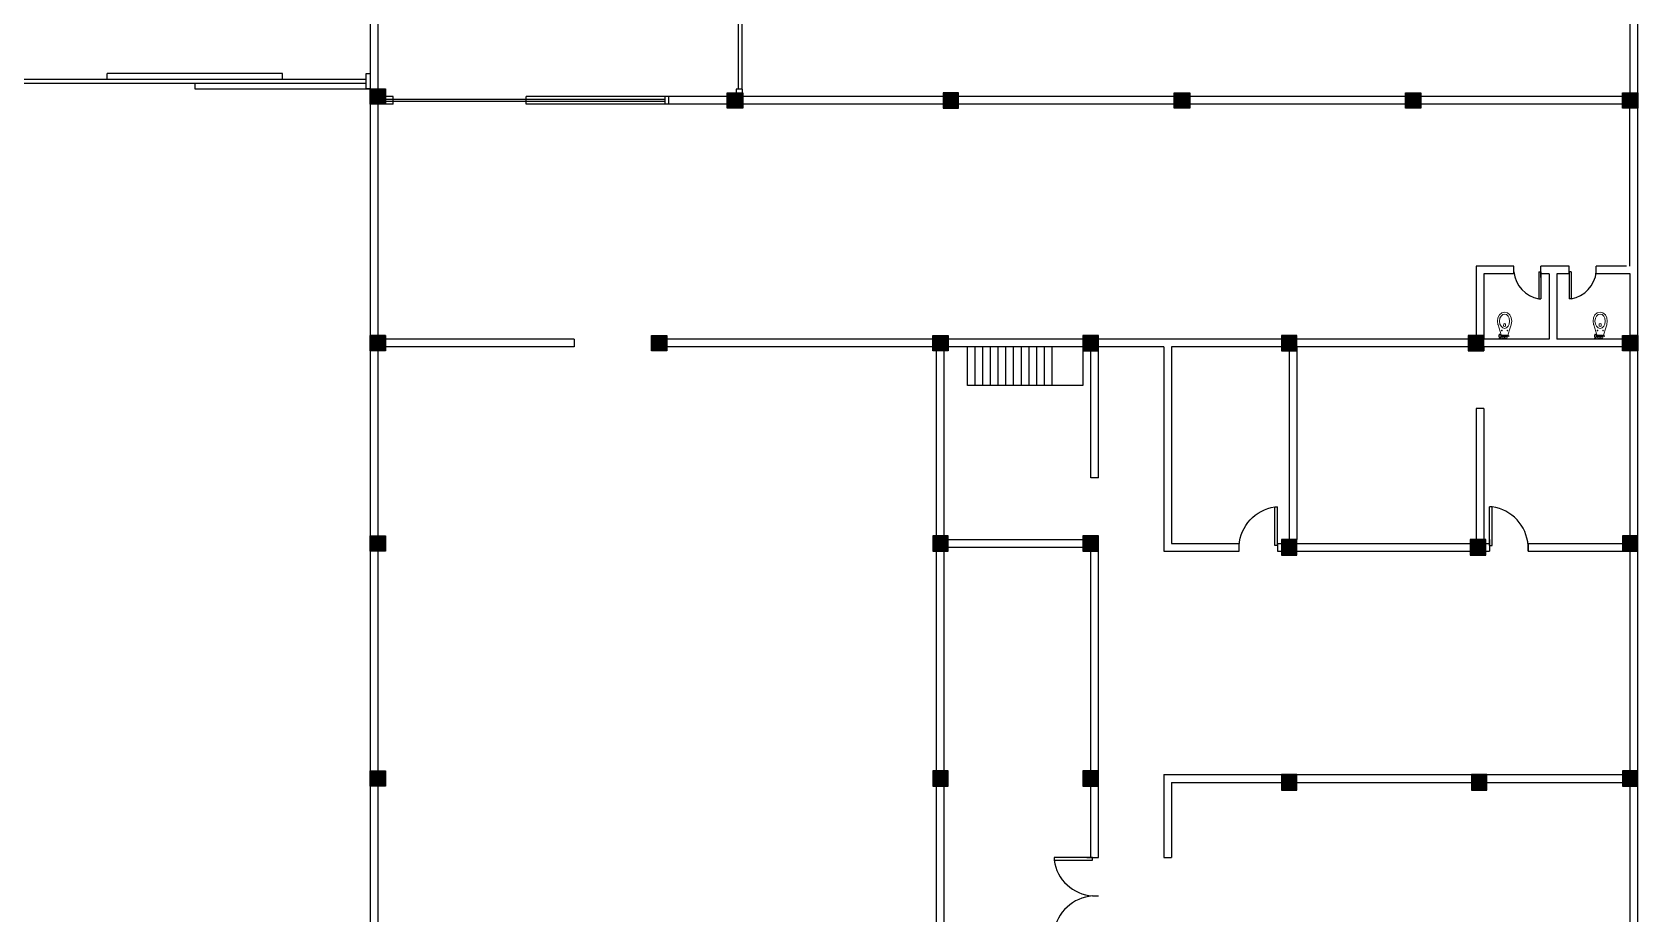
# Model space of a CAD drawing. Header units: inches. Extents: x 690793850 to 3471233902, y 1044954437 to 2780428972.
# Drawn here: x 1735599713 to 1735641383, y 1044989192 to 1045012080 of the extents above; entities that cross this region are included whole.
import ezdxf

# ---------------------------------------------------------------- set-up
doc = ezdxf.new("R2010")
doc.units = ezdxf.units.IN
doc.header["$MEASUREMENT"] = 0
for name, color, linetype in [('Doors', 140, 'Continuous'), ('Ladders', 10, 'Continuous'), ('PDF2_Geometry', 7, 'Continuous'), ('Poste', 2, 'Continuous'), ('Walls', 7, 'Continuous')]:
    doc.layers.add(name, color=color, linetype=linetype)

# ---------------------------------------------------------------- blocks, each defined once
blk = doc.blocks.new('poste')
for p, q in [((1735358586.536575, 1045014423.977711), (1735358986.536575, 1045014423.977711)), ((1735358586.536575, 1045014023.977711), (1735358586.536575, 1045014423.977711)), ((1735358986.536575, 1045014023.977711), (1735358586.536575, 1045014023.977711)), ((1735358986.536575, 1045014423.977711), (1735358986.536575, 1045014023.977711))]:
    blk.add_line(p, q)
blk = doc.blocks.new('door')
for p, q in [((1735637533.840537, 1044998757.380238), (1735637533.840537, 1044999757.380238)), ((1735637603.840537, 1044999757.380238), (1735637533.840537, 1044999757.380238)), ((1735637603.840537, 1044998757.380238), (1735637603.840537, 1044999757.380238)), ((1735637533.840537, 1044998757.380238), (1735637603.840537, 1044998757.380237)), ((1735638533.840537, 1044998607.380238), (1735638533.840536, 1044998757.380238))]:
    blk.add_line(p, q)
blk.add_arc((1735637450.560967, 1044998682.380238), 1085.872749, 3.9605076873, 81.885142714)

msp = doc.modelspace()

# ---------------------------------------------------------------- hatches: boundary and pattern name
at = {"layer": 'Poste', "true_color": 0xf1eb1f}
h = msp.add_hatch(color=2, dxfattribs=at)
h.dxf.hatch_style = 1
h.paths.add_polyline_path([(1735608483, 1045010207), (1735608883, 1045010207), (1735608883, 1045010607), (1735608483, 1045010607)])
h = msp.add_hatch(color=2, dxfattribs=at)
h.dxf.hatch_style = 1
h.paths.add_polyline_path([(1735617751, 1045010107), (1735618151, 1045010107), (1735618151, 1045010507), (1735617751, 1045010507)])
h = msp.add_hatch(color=2, dxfattribs=at)
h.dxf.hatch_style = 1
h.paths.add_polyline_path([(1735623751, 1045010507), (1735623351, 1045010507), (1735623351, 1045010107), (1735623751, 1045010107)])
h = msp.add_hatch(color=2, dxfattribs=at)
h.dxf.hatch_style = 1
h.paths.add_polyline_path([(1735629351, 1045010107), (1735629751, 1045010107), (1735629751, 1045010507), (1735629351, 1045010507)])
h = msp.add_hatch(color=2, dxfattribs=at)
h.dxf.hatch_style = 1
h.paths.add_polyline_path([(1735635351, 1045010107), (1735635751, 1045010107), (1735635751, 1045010507), (1735635351, 1045010507)])
h = msp.add_hatch(color=2, dxfattribs=at)
h.dxf.hatch_style = 1
h.paths.add_polyline_path([(1735640983, 1045010107), (1735641383, 1045010107), (1735641383, 1045010507), (1735640983, 1045010507)])
h = msp.add_hatch(color=2, dxfattribs=at)
h.dxf.hatch_style = 1
h.paths.add_polyline_path([(1735608483, 1045003807), (1735608883, 1045003807), (1735608883, 1045004207), (1735608483, 1045004207)])
h = msp.add_hatch(color=2, dxfattribs=at)
h.dxf.hatch_style = 1
h.paths.add_polyline_path([(1735615783, 1045003807), (1735616183, 1045003807), (1735616183, 1045004207), (1735615783, 1045004207)])
h = msp.add_hatch(color=2, dxfattribs=at)
h.dxf.hatch_style = 1
h.paths.add_polyline_path([(1735623083, 1045003807), (1735623483, 1045003807), (1735623483, 1045004207), (1735623083, 1045004207)])
h = msp.add_hatch(color=2, dxfattribs=at)
h.dxf.hatch_style = 1
h.paths.add_polyline_path([(1735627383, 1045004207), (1735626983, 1045004207), (1735626983, 1045003807), (1735627383, 1045003807)])
h = msp.add_hatch(color=2, dxfattribs=at)
h.dxf.hatch_style = 1
h.paths.add_polyline_path([(1735632533, 1045004207), (1735632133, 1045004207), (1735632133, 1045003807), (1735632533, 1045003807)])
h = msp.add_hatch(color=2, dxfattribs=at)
h.dxf.hatch_style = 1
h.paths.add_polyline_path([(1735637383, 1045004207), (1735636983, 1045004207), (1735636983, 1045003807), (1735637383, 1045003807)])
h = msp.add_hatch(color=2, dxfattribs=at)
h.dxf.hatch_style = 1
h.paths.add_polyline_path([(1735640983, 1045003807), (1735641383, 1045003807), (1735641383, 1045004207), (1735640983, 1045004207)])
h = msp.add_hatch(color=2, dxfattribs=at)
h.dxf.hatch_style = 1
h.paths.add_polyline_path([(1735608483, 1044998607), (1735608883, 1044998607), (1735608883, 1044999007), (1735608483, 1044999007)])
h = msp.add_hatch(color=2, dxfattribs=at)
h.dxf.hatch_style = 1
h.paths.add_polyline_path([(1735623483, 1044999007), (1735623083, 1044999007), (1735623083, 1044998607), (1735623483, 1044998607)])
h = msp.add_hatch(color=2, dxfattribs=at)
h.dxf.hatch_style = 1
h.paths.add_polyline_path([(1735627383, 1044999007), (1735626983, 1044999007), (1735626983, 1044998607), (1735627383, 1044998607)])
h = msp.add_hatch(color=2, dxfattribs=at)
h.dxf.hatch_style = 1
h.paths.add_polyline_path([(1735632533, 1044998907), (1735632133, 1044998907), (1735632133, 1044998507), (1735632533, 1044998507)])
h = msp.add_hatch(color=2, dxfattribs=at)
h.dxf.hatch_style = 1
h.paths.add_polyline_path([(1735637434, 1044998907), (1735637034, 1044998907), (1735637034, 1044998507), (1735637434, 1044998507)])
h = msp.add_hatch(color=2, dxfattribs=at)
h.dxf.hatch_style = 1
h.paths.add_polyline_path([(1735641383, 1044999007), (1735640983, 1044999007), (1735640983, 1044998607), (1735641383, 1044998607)])
h = msp.add_hatch(color=2, dxfattribs=at)
h.dxf.hatch_style = 1
h.paths.add_polyline_path([(1735608483, 1044992507), (1735608883, 1044992507), (1735608883, 1044992907), (1735608483, 1044992907)])
h = msp.add_hatch(color=2, dxfattribs=at)
h.dxf.hatch_style = 1
h.paths.add_polyline_path([(1735623483, 1044992907), (1735623083, 1044992907), (1735623083, 1044992507), (1735623483, 1044992507)])
h = msp.add_hatch(color=2, dxfattribs=at)
h.dxf.hatch_style = 1
h.paths.add_polyline_path([(1735627383, 1044992907), (1735626983, 1044992907), (1735626983, 1044992507), (1735627383, 1044992507)])
h = msp.add_hatch(color=2, dxfattribs=at)
h.dxf.hatch_style = 1
h.paths.add_polyline_path([(1735632533, 1044992807), (1735632133, 1044992807), (1735632133, 1044992407), (1735632533, 1044992407)])
h = msp.add_hatch(color=2, dxfattribs=at)
h.dxf.hatch_style = 1
h.paths.add_polyline_path([(1735637467, 1044992807), (1735637067, 1044992807), (1735637067, 1044992407), (1735637467, 1044992407)])
h = msp.add_hatch(color=2, dxfattribs=at)
h.dxf.hatch_style = 1
h.paths.add_polyline_path([(1735641383, 1044992907), (1735640983, 1044992907), (1735640983, 1044992507), (1735641383, 1044992507)])

# ---------------------------------------------------------------- linework, layer by layer
at = {"layer": 'Doors'}
for p, q in [((1735618033, 1045016207), (1735618033, 1045010603)), ((1735618133, 1045016207), (1735618133, 1045010603)), ((1735599383, 1045010857), (1735608383, 1045010857)), ((1735599383, 1045010757), (1735608383, 1045010757)), ((1735606208, 1045011007), (1735601658, 1045011007)), ((1735601658, 1045010857), (1735601658, 1045011007)), ((1735603933, 1045010757), (1735603933, 1045010607)), ((1735606208, 1045010857), (1735606208, 1045011007)), ((1735608383, 1045010607), (1735608383, 1045011007)), ((1735608383, 1045011007), (1735608483, 1045011007)), ((1735603933, 1045010607), (1735608483, 1045010607)), ((1735608483, 1045010607), (1735608383, 1045010607)), ((1735609083, 1045010407), (1735608883, 1045010407)), ((1735616133, 1045010332), (1735608883, 1045010332)), ((1735616133, 1045010282), (1735608883, 1045010282)), ((1735609083, 1045010207), (1735609083, 1045010407)), ((1735617751, 1045010407), (1735612533, 1045010407)), ((1735612533, 1045010207), (1735612533, 1045010407)), ((1735616233, 1045010407), (1735616133, 1045010407)), ((1735616133, 1045010407), (1735616133, 1045010207)), ((1735616233, 1045010207), (1735616233, 1045010407)), ((1735618151, 1045010603), (1735617982, 1045010603)), ((1735617982, 1045010603), (1735617982, 1045010507)), ((1735618151, 1045010507), (1735618151, 1045010603)), ((1735609083, 1045010207), (1735608883, 1045010207)), ((1735617751, 1045010207), (1735612533, 1045010207)), ((1735638812, 1045005857), (1735638812, 1045005157)), ((1735638812, 1045005857), (1735638862, 1045005857)), ((1735638862, 1045005857), (1735638862, 1045005157)), ((1735639603, 1045005857), (1735639603, 1045005157)), ((1735639653, 1045005857), (1735639603, 1045005857)), ((1735639653, 1045005857), (1735639653, 1045005157)), ((1735638812, 1045005157), (1735638862, 1045005157)), ((1735639653, 1045005157), (1735639603, 1045005157)), ((1735627233, 1044990657), (1735626233, 1044990657)), ((1735626233, 1044990657), (1735626233, 1044990587)), ((1735626233, 1044990587), (1735627233, 1044990587)), ((1735627233, 1044990587), (1735627233, 1044990657)), ((1735627233, 1044989657), (1735627383, 1044989657))]:
    msp.add_line(p, q, dxfattribs=at)
for centre, radius, start, end in [((1735638952, 1045005939), 794, 185.9104, 259.8475), ((1735639513, 1045005939), 794, 280.1526, 354.0896), ((1735627308, 1044990741), 1086, 188.1149, 266.0395), ((1735627308, 1044988574), 1086, 93.9605, 171.8851), ((1735627308, 1044988574), 1086, 86.03949223002924, 86.03949233032085)]:
    msp.add_arc(centre, radius, start, end, dxfattribs=at)
at = {"layer": 'Ladders'}
for p, q in [((1735623983, 1045002907), (1735623983, 1045003907)), ((1735624183, 1045002907), (1735624183, 1045003907)), ((1735624383, 1045002907), (1735624383, 1045003907)), ((1735624583, 1045002907), (1735624583, 1045003907)), ((1735624783, 1045002907), (1735624783, 1045003907)), ((1735624983, 1045002907), (1735624983, 1045003907)), ((1735625183, 1045002907), (1735625183, 1045003907)), ((1735625383, 1045002907), (1735625383, 1045003907)), ((1735625583, 1045002907), (1735625583, 1045003907)), ((1735625783, 1045002907), (1735625783, 1045003907)), ((1735625983, 1045002907), (1735625983, 1045003907)), ((1735626183, 1045002907), (1735626183, 1045003907)), ((1735626983, 1045003907), (1735626983, 1045002907)), ((1735626983, 1045002907), (1735623983, 1045002907))]:
    msp.add_line(p, q, dxfattribs=at)
at = {"layer": 'PDF2_Geometry', "color": 8, "lineweight": 5}
for points in [[(1735637985, 1045004140), (1735638093, 1045004482), (1735638093, 1045004488), (1735638110, 1045004575), (1735638093, 1045004662), (1735638061, 1045004738), (1735637996, 1045004792), (1735637925, 1045004814), (1735637849, 1045004792), (1735637789, 1045004738), (1735637751, 1045004662), (1735637740, 1045004575), (1735637751, 1045004488), (1735637756, 1045004482), (1735637860, 1045004140), (1735637865, 1045004135), (1735637985, 1045004135)], [(1735637974, 1045004401), (1735638017, 1045004444), (1735638044, 1045004499), (1735638055, 1045004575), (1735638044, 1045004651), (1735638017, 1045004705), (1735637974, 1045004749), (1735637925, 1045004760), (1735637876, 1045004749), (1735637832, 1045004705), (1735637800, 1045004651), (1735637789, 1045004575), (1735637800, 1045004499), (1735637832, 1045004444), (1735637876, 1045004401), (1735637925, 1045004390)], [(1735637903, 1045004510), (1735637898, 1045004450), (1735637925, 1045004439), (1735637947, 1045004450), (1735637947, 1045004510), (1735637925, 1045004515)], [(1735640464, 1045004140), (1735640573, 1045004482), (1735640573, 1045004488), (1735640589, 1045004575), (1735640573, 1045004662), (1735640540, 1045004738), (1735640475, 1045004792), (1735640404, 1045004814), (1735640328, 1045004792), (1735640268, 1045004738), (1735640230, 1045004662), (1735640219, 1045004575), (1735640230, 1045004488), (1735640236, 1045004482), (1735640339, 1045004140), (1735640344, 1045004135), (1735640464, 1045004135)], [(1735640453, 1045004401), (1735640497, 1045004444), (1735640524, 1045004499), (1735640535, 1045004575), (1735640524, 1045004651), (1735640497, 1045004705), (1735640453, 1045004749), (1735640404, 1045004760), (1735640355, 1045004749), (1735640312, 1045004705), (1735640279, 1045004651), (1735640268, 1045004575), (1735640279, 1045004499), (1735640312, 1045004444), (1735640355, 1045004401), (1735640404, 1045004390)], [(1735640382, 1045004510), (1735640377, 1045004450), (1735640404, 1045004439), (1735640426, 1045004450), (1735640426, 1045004510), (1735640404, 1045004515)], [(1735637838, 1045004113), (1735637838, 1045004107), (1735637767, 1045004107), (1735637767, 1045004113)], [(1735637784, 1045004162), (1735637789, 1045004162), (1735637789, 1045004167)], [(1735637816, 1045004162), (1735637822, 1045004162), (1735637822, 1045004167)], [(1735637854, 1045004341), (1735637843, 1045004341), (1735637843, 1045004325), (1735637860, 1045004325), (1735637860, 1045004341)], [(1735637843, 1045004167), (1735637843, 1045004178), (1735637860, 1045004178), (1735637860, 1045004167)], [(1735637925, 1045004205), (1735637914, 1045004200), (1735637914, 1045004183), (1735637925, 1045004178), (1735637930, 1045004183), (1735637936, 1045004194), (1735637930, 1045004200)], [(1735637996, 1045004341), (1735637990, 1045004341), (1735637990, 1045004325), (1735638001, 1045004325), (1735638006, 1045004330), (1735638001, 1045004341)], [(1735640317, 1045004113), (1735640317, 1045004107), (1735640247, 1045004107), (1735640247, 1045004113)], [(1735640263, 1045004162), (1735640268, 1045004162), (1735640268, 1045004167)], [(1735640295, 1045004162), (1735640301, 1045004162), (1735640301, 1045004167)], [(1735640334, 1045004341), (1735640323, 1045004341), (1735640323, 1045004325), (1735640339, 1045004325), (1735640339, 1045004341)], [(1735640323, 1045004167), (1735640323, 1045004178), (1735640339, 1045004178), (1735640339, 1045004167)], [(1735640404, 1045004205), (1735640393, 1045004200), (1735640393, 1045004183), (1735640404, 1045004178), (1735640410, 1045004183), (1735640415, 1045004194), (1735640410, 1045004200)], [(1735640475, 1045004341), (1735640469, 1045004341), (1735640469, 1045004325), (1735640480, 1045004325), (1735640486, 1045004330), (1735640480, 1045004341)]]:
    msp.add_lwpolyline(points, close=True, dxfattribs=at)
for points in [[(1735637767, 1045004113), (1735637773, 1045004118), (1735637773, 1045004124), (1735637832, 1045004124), (1735637832, 1045004118), (1735637838, 1045004118), (1735637838, 1045004113)], [(1735637773, 1045004118), (1735637773, 1045004113)], [(1735637827, 1045004216), (1735637822, 1045004216), (1735637822, 1045004232), (1735637822, 1045004238), (1735637784, 1045004238), (1735637784, 1045004232), (1735637784, 1045004216), (1735637778, 1045004216), (1735637778, 1045004173), (1735637832, 1045004173)], [(1735637832, 1045004211), (1735637832, 1045004173), (1735637843, 1045004173), (1735637843, 1045004211), (1735637832, 1045004211), (1735637832, 1045004216), (1735637778, 1045004216)], [(1735637778, 1045004173), (1735637778, 1045004167)], [(1735637816, 1045004227), (1735637822, 1045004227), (1735637816, 1045004227), (1735637816, 1045004238), (1735637789, 1045004238), (1735637789, 1045004227), (1735637784, 1045004227), (1735637789, 1045004227)], [(1735637816, 1045004156), (1735637816, 1045004151), (1735637822, 1045004151), (1735637822, 1045004156), (1735637822, 1045004173), (1735637832, 1045004194), (1735637822, 1045004216), (1735637784, 1045004216)], [(1735637784, 1045004173), (1735637784, 1045004156), (1735637784, 1045004151), (1735637789, 1045004151), (1735637789, 1045004156), (1735637794, 1045004156), (1735637811, 1045004156), (1735637816, 1045004156), (1735637816, 1045004162)], [(1735637789, 1045004156), (1735637789, 1045004162)], [(1735637822, 1045004151), (1735637789, 1045004151), (1735637789, 1045004124)], [(1735637794, 1045004227), (1735637794, 1045004238)], [(1735637811, 1045004227), (1735637794, 1045004227), (1735637811, 1045004227)], [(1735637811, 1045004162), (1735637794, 1045004162), (1735637811, 1045004162)], [(1735637794, 1045004156), (1735637794, 1045004162)], [(1735637811, 1045004227), (1735637811, 1045004238)], [(1735637811, 1045004156), (1735637811, 1045004162)], [(1735637816, 1045004124), (1735637816, 1045004151)], [(1735637827, 1045004173), (1735637827, 1045004167)], [(1735637843, 1045004205), (1735637843, 1045004216), (1735637860, 1045004216), (1735637860, 1045004205), (1735637860, 1045004200)], [(1735637843, 1045004205), (1735637860, 1045004205), (1735637843, 1045004205)], [(1735637843, 1045004178), (1735637843, 1045004205), (1735637843, 1045004200)], [(1735637843, 1045004183), (1735637860, 1045004183)], [(1735637860, 1045004173), (1735637860, 1045004211), (1735637871, 1045004211)], [(1735637860, 1045004205), (1735637860, 1045004178), (1735637871, 1045004178)], [(1735637903, 1045004173), (1735637871, 1045004173), (1735637871, 1045004216), (1735637903, 1045004216)], [(1735637876, 1045004173), (1735637876, 1045004216)], [(1735637898, 1045004216), (1735637898, 1045004173)], [(1735637898, 1045004194), (1735637909, 1045004216), (1735637898, 1045004194)], [(1735637898, 1045004194), (1735637898, 1045004189)], [(1735637909, 1045004173), (1735637898, 1045004189), (1735637909, 1045004173)], [(1735637914, 1045004216), (1735637909, 1045004216)], [(1735637909, 1045004173), (1735637914, 1045004167), (1735637936, 1045004167), (1735637914, 1045004167)], [(1735637936, 1045004216), (1735637914, 1045004216), (1735637941, 1045004216)], [(1735637936, 1045004167), (1735637941, 1045004173)], [(1735637941, 1045004216), (1735637952, 1045004194), (1735637941, 1045004216)], [(1735637952, 1045004189), (1735637941, 1045004173), (1735637952, 1045004189)], [(1735637952, 1045004211), (1735637952, 1045004178), (1735637952, 1045004205), (1735637957, 1045004211), (1735637968, 1045004211), (1735637968, 1045004205), (1735637957, 1045004205), (1735637952, 1045004205), (1735637952, 1045004211), (1735637952, 1045004205), (1735637952, 1045004211), (1735637947, 1045004211), (1735637947, 1045004178), (1735637947, 1045004173)], [(1735637947, 1045004178), (1735637952, 1045004178)], [(1735637957, 1045004178), (1735637957, 1045004183), (1735637952, 1045004178), (1735637957, 1045004173), (1735637968, 1045004173), (1735637968, 1045004183), (1735637968, 1045004200)], [(1735637952, 1045004189), (1735637952, 1045004194)], [(1735637957, 1045004205), (1735637957, 1045004200), (1735637968, 1045004200), (1735637968, 1045004205), (1735637968, 1045004178), (1735637985, 1045004178), (1735637985, 1045004205), (1735637979, 1045004211), (1735637968, 1045004211)], [(1735637957, 1045004200), (1735637957, 1045004183)], [(1735637957, 1045004183), (1735637968, 1045004183), (1735637957, 1045004183)], [(1735637979, 1045004178), (1735637979, 1045004211)], [(1735637985, 1045004194), (1735637985, 1045004200), (1735638034, 1045004200), (1735638034, 1045004194)], [(1735637985, 1045004189), (1735637985, 1045004200)], [(1735637985, 1045004183), (1735637985, 1045004189), (1735638034, 1045004183), (1735638034, 1045004189)], [(1735638039, 1045004189), (1735638039, 1045004200)], [(1735640247, 1045004113), (1735640252, 1045004118), (1735640252, 1045004124), (1735640312, 1045004124), (1735640312, 1045004118), (1735640317, 1045004118), (1735640317, 1045004113)], [(1735640252, 1045004118), (1735640252, 1045004113)], [(1735640306, 1045004216), (1735640301, 1045004216), (1735640301, 1045004232), (1735640301, 1045004238), (1735640263, 1045004238), (1735640263, 1045004232), (1735640263, 1045004216), (1735640257, 1045004216), (1735640257, 1045004173), (1735640312, 1045004173)], [(1735640312, 1045004211), (1735640312, 1045004173), (1735640323, 1045004173), (1735640323, 1045004211), (1735640312, 1045004211), (1735640312, 1045004216), (1735640257, 1045004216)], [(1735640257, 1045004173), (1735640257, 1045004167)], [(1735640295, 1045004227), (1735640301, 1045004227), (1735640295, 1045004227), (1735640295, 1045004238), (1735640268, 1045004238), (1735640268, 1045004227), (1735640263, 1045004227), (1735640268, 1045004227)], [(1735640295, 1045004156), (1735640295, 1045004151), (1735640301, 1045004151), (1735640301, 1045004156), (1735640301, 1045004173), (1735640312, 1045004194), (1735640301, 1045004216), (1735640263, 1045004216)], [(1735640263, 1045004173), (1735640263, 1045004156), (1735640263, 1045004151), (1735640268, 1045004151), (1735640268, 1045004156), (1735640274, 1045004156), (1735640290, 1045004156), (1735640295, 1045004156), (1735640295, 1045004162)], [(1735640268, 1045004156), (1735640268, 1045004162)], [(1735640301, 1045004151), (1735640268, 1045004151), (1735640268, 1045004124)], [(1735640274, 1045004227), (1735640274, 1045004238)], [(1735640290, 1045004227), (1735640274, 1045004227), (1735640290, 1045004227)], [(1735640290, 1045004162), (1735640274, 1045004162), (1735640290, 1045004162)], [(1735640274, 1045004156), (1735640274, 1045004162)], [(1735640290, 1045004227), (1735640290, 1045004238)], [(1735640290, 1045004156), (1735640290, 1045004162)], [(1735640295, 1045004124), (1735640295, 1045004151)], [(1735640306, 1045004173), (1735640306, 1045004167)], [(1735640323, 1045004205), (1735640323, 1045004216), (1735640339, 1045004216), (1735640339, 1045004205), (1735640339, 1045004200)], [(1735640323, 1045004205), (1735640339, 1045004205), (1735640323, 1045004205)], [(1735640323, 1045004178), (1735640323, 1045004205), (1735640323, 1045004200)], [(1735640323, 1045004183), (1735640339, 1045004183)], [(1735640339, 1045004173), (1735640339, 1045004211), (1735640350, 1045004211)], [(1735640339, 1045004205), (1735640339, 1045004178), (1735640350, 1045004178)], [(1735640382, 1045004173), (1735640350, 1045004173), (1735640350, 1045004216), (1735640382, 1045004216)], [(1735640355, 1045004173), (1735640355, 1045004216)], [(1735640377, 1045004216), (1735640377, 1045004173)], [(1735640377, 1045004194), (1735640388, 1045004216), (1735640377, 1045004194)], [(1735640377, 1045004194), (1735640377, 1045004189)], [(1735640388, 1045004173), (1735640377, 1045004189), (1735640388, 1045004173)], [(1735640393, 1045004216), (1735640388, 1045004216)], [(1735640388, 1045004173), (1735640393, 1045004167), (1735640415, 1045004167), (1735640393, 1045004167)], [(1735640415, 1045004216), (1735640393, 1045004216), (1735640420, 1045004216)], [(1735640415, 1045004167), (1735640420, 1045004173)], [(1735640420, 1045004216), (1735640431, 1045004194), (1735640420, 1045004216)], [(1735640431, 1045004189), (1735640420, 1045004173), (1735640431, 1045004189)], [(1735640431, 1045004211), (1735640431, 1045004178), (1735640431, 1045004205), (1735640437, 1045004211), (1735640448, 1045004211), (1735640448, 1045004205), (1735640437, 1045004205), (1735640431, 1045004205), (1735640431, 1045004211), (1735640431, 1045004205), (1735640431, 1045004211), (1735640426, 1045004211), (1735640426, 1045004178), (1735640426, 1045004173)], [(1735640426, 1045004178), (1735640431, 1045004178)], [(1735640437, 1045004178), (1735640437, 1045004183), (1735640431, 1045004178), (1735640437, 1045004173), (1735640448, 1045004173), (1735640448, 1045004183), (1735640448, 1045004200)], [(1735640431, 1045004189), (1735640431, 1045004194)], [(1735640437, 1045004205), (1735640437, 1045004200), (1735640448, 1045004200), (1735640448, 1045004205), (1735640448, 1045004178), (1735640464, 1045004178), (1735640464, 1045004205), (1735640459, 1045004211), (1735640448, 1045004211)], [(1735640437, 1045004200), (1735640437, 1045004183)], [(1735640437, 1045004183), (1735640448, 1045004183), (1735640437, 1045004183)], [(1735640459, 1045004178), (1735640459, 1045004211)], [(1735640464, 1045004194), (1735640464, 1045004200), (1735640513, 1045004200), (1735640513, 1045004194)], [(1735640464, 1045004189), (1735640464, 1045004200)], [(1735640464, 1045004183), (1735640464, 1045004189), (1735640513, 1045004183), (1735640513, 1045004189)], [(1735640518, 1045004189), (1735640518, 1045004200)]]:
    msp.add_lwpolyline(points, dxfattribs=at)
at = {"layer": 'PDF2_Geometry', "color": 8, "lineweight": 9}
for points in [[(1735637923, 1045004189), (1735637923, 1045004107)], [(1735638017, 1045004238), (1735638017, 1045004200)], [(1735640403, 1045004189), (1735640403, 1045004107)], [(1735640497, 1045004238), (1735640497, 1045004200)]]:
    msp.add_lwpolyline(points, dxfattribs=at)
at = {"layer": 'Poste'}
for p, q in [((1735608883, 1045004207), (1735608483, 1045004207)), ((1735641383, 1045004207), (1735641183, 1045004207)), ((1735608883, 1045003907), (1735608483, 1045003907)), ((1735637083, 1045003907), (1735637083, 1045003807)), ((1735637383, 1045003907), (1735637383, 1045003807)), ((1735627283, 1044992807), (1735627383, 1044992807))]:
    msp.add_line(p, q, dxfattribs=at)
at = {"layer": 'Walls'}
for p, q in [((1735641383, 1045010507), (1735641383, 1045041007)), ((1735641183, 1045010507), (1735641183, 1045025007)), ((1735608483, 1045016307), (1735608483, 1044974207)), ((1735608683, 1045016507), (1735608683, 1045004107)), ((1735609083, 1045010407), (1735608883, 1045010407)), ((1735641083, 1045010407), (1735612533, 1045010407)), ((1735617751, 1045010507), (1735617751, 1045010207)), ((1735641383, 1045005707), (1735641383, 1045010507)), ((1735609083, 1045010207), (1735608883, 1045010207)), ((1735641077, 1045010207), (1735612533, 1045010207)), ((1735641077, 1045010207), (1735631183, 1045010207)), ((1735641177, 1045006007), (1735641177, 1045010207)), ((1735638162, 1045006007), (1735637183, 1045006007)), ((1735637183, 1045006007), (1735637183, 1045004065)), ((1735637383, 1045005807), (1735637383, 1045004107)), ((1735638162, 1045005807), (1735637383, 1045005807)), ((1735638162, 1045005807), (1735638162, 1045006007)), ((1735639603, 1045006007), (1735638862, 1045006007)), ((1735638862, 1045005707), (1735638862, 1045006007)), ((1735639083, 1045005807), (1735638862, 1045005807)), ((1735639083, 1045005807), (1735639083, 1045004107)), ((1735639603, 1045005807), (1735639283, 1045005807)), ((1735639283, 1045005807), (1735639283, 1045004107)), ((1735639603, 1045005807), (1735639603, 1045006007)), ((1735641083, 1045006007), (1735640303, 1045006007)), ((1735640303, 1045005807), (1735640303, 1045006007)), ((1735641183, 1045005807), (1735640303, 1045005807)), ((1735641183, 1045004107), (1735641183, 1045005807)), ((1735641383, 1045004207), (1735641383, 1045005707)), ((1735613783, 1045004107), (1735608683, 1045004107)), ((1735613783, 1045004107), (1735613783, 1045003907)), ((1735615783, 1045004107), (1735615783, 1045003907)), ((1735623483, 1045004107), (1735615783, 1045004107)), ((1735637242, 1045004107), (1735623483, 1045004107)), ((1735639083, 1045004107), (1735637383, 1045004107)), ((1735641183, 1045004107), (1735639283, 1045004107)), ((1735641383, 1044974207), (1735641383, 1045004207)), ((1735613783, 1045003907), (1735608683, 1045003907)), ((1735608683, 1045003907), (1735608683, 1044974207)), ((1735623183, 1045003907), (1735615783, 1045003907)), ((1735623183, 1045003907), (1735623083, 1045003907)), ((1735623183, 1044974507), (1735623183, 1045003907)), ((1735623383, 1044998907), (1735623383, 1045003907)), ((1735627183, 1045003907), (1735623383, 1045003907)), ((1735627183, 1045000507), (1735627183, 1045003907)), ((1735629083, 1045003907), (1735627383, 1045003907)), ((1735627383, 1045000507), (1735627383, 1045003907)), ((1735629083, 1045003907), (1735629083, 1044998607)), ((1735632233, 1045003907), (1735629283, 1045003907)), ((1735629283, 1045003907), (1735629283, 1044998807)), ((1735632333, 1045003907), (1735632333, 1044998907)), ((1735632533, 1045003907), (1735632533, 1044998907)), ((1735641083, 1045003907), (1735632533, 1045003907)), ((1735641183, 1044998907), (1735641183, 1045003907)), ((1735637383, 1045002307), (1735637183, 1045002307)), ((1735637183, 1045002307), (1735637183, 1044998907)), ((1735637383, 1045002307), (1735637383, 1044998907)), ((1735627383, 1045000507), (1735627183, 1045000507)), ((1735623383, 1044998907), (1735626983, 1044998907)), ((1735623383, 1044986607), (1735623383, 1044998707)), ((1735623383, 1044998707), (1735627183, 1044998707)), ((1735626983, 1044998907), (1735627383, 1044998907)), ((1735627183, 1044990657), (1735627183, 1044998707)), ((1735627383, 1044990657), (1735627383, 1044998907)), ((1735629083, 1044998607), (1735631033, 1044998607)), ((1735629283, 1044998807), (1735631033, 1044998807)), ((1735631033, 1044998607), (1735631033, 1044998807)), ((1735632033, 1044998807), (1735632033, 1044998607)), ((1735632033, 1044998807), (1735637534, 1044998807)), ((1735632033, 1044998607), (1735637534, 1044998607)), ((1735637534, 1044998907), (1735637534, 1044998607)), ((1735638534, 1044998807), (1735641083, 1044998807)), ((1735638534, 1044998807), (1735638534, 1044998607)), ((1735638534, 1044998607), (1735641083, 1044998607)), ((1735641183, 1044980607), (1735641183, 1044998607)), ((1735641383, 1044992907), (1735641383, 1044998607)), ((1735629083, 1044992807), (1735629083, 1044990657)), ((1735629083, 1044992807), (1735640983, 1044992807)), ((1735629283, 1044992607), (1735629283, 1044990657)), ((1735629283, 1044992607), (1735640983, 1044992607)), ((1735641383, 1044986807), (1735641383, 1044992507)), ((1735627083, 1044990657), (1735627383, 1044990657)), ((1735629083, 1044990657), (1735629283, 1044990657))]:
    msp.add_line(p, q, dxfattribs=at)
msp.add_arc((1735637451, 1044998682), 1086, 356.0395, 356.0395, dxfattribs=at)

# ---------------------------------------------------------------- block references
at = {"layer": 'Doors', "xscale": -1}
msp.add_blockref('door', (3471269566, -2), dxfattribs=at)
at = {"layer": 'Doors'}
msp.add_blockref('door', (0, 0), dxfattribs=at)
at = {"layer": 'Poste', "color": 2, "true_color": 0xf1eb1f}
for p in [(249896, -3817), (259165, -3917), (270765, -3917), (276765, -3917), (282396, -3917), (249896, -10217), (257196, -10217), (264496, -10217), (282396, -10217), (249896, -15417), (249896, -21517)]:
    msp.add_blockref('poste', p, dxfattribs=at)
at = {"layer": 'Poste', "color": 2, "true_color": 0xf1eb1f, "xscale": -1}
for p in [(3470982338, -3917), (3470985969, -10217), (3470991119, -10217), (3470995969, -10217), (3470982069, -15417), (3470985969, -15417), (3470991119, -15517), (3470996020, -15517), (3470999969, -15417), (3470982069, -21517), (3470985969, -21517), (3470991119, -21617), (3470996053, -21617), (3470999969, -21517)]:
    msp.add_blockref('poste', p, dxfattribs=at)

doc.saveas('drawing.dxf')
